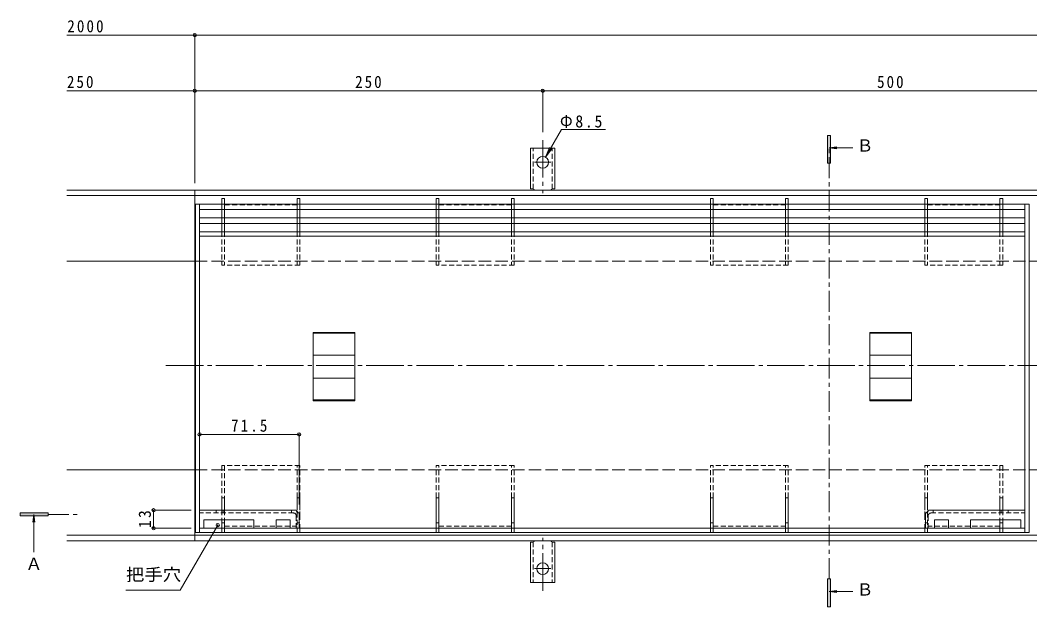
# Model space of a CAD drawing. Units: millimetres at full size, sheet at 1:3. Extents: x -1046 to 1169, y -824 to 816.
# Drawn here: x -1046 to -321, y -139 to 282 of the extents above; entities that cross this region are included whole.
import ezdxf
from ezdxf.enums import TextEntityAlignment as Align

# ---------------------------------------------------------------- set-up
doc = ezdxf.new("R2010")
doc.units = ezdxf.units.MM
doc.header["$LTSCALE"] = 3
doc.header["$PDMODE"] = 32
doc.header["$PDSIZE"] = 2.4
for name, pattern in [('CHAIN1', [8, 5, -1, 1, -1]), ('CHAIN2', [12, 9, -1, 1, -1]), ('DASHED1', [1.8, 1.2, -0.6]), ('DASHED2', [3, 2, -1]), ('DASHED3', [4, 3, -1])]:
    doc.linetypes.add(name, pattern=pattern)
for name, color, linetype, lineweight in [('4-0', 7, 'CHAIN2', 9), ('4-1', 2, 'Continuous', 9), ('4-2', 3, 'Continuous', 9), ('4-3', 4, 'Continuous', 9), ('4-4', 7, 'Continuous', 9), ('4-5', 7, 'Continuous', 9), ('4-6', 6, 'Continuous', 9), ('4-A', 6, 'Continuous', 9)]:
    doc.layers.add(name, color=color, linetype=linetype, lineweight=lineweight)
doc.styles.add('ＭＳ ゴシック', font='')
doc.styles.get('ＭＳ ゴシック').set_extended_font_data('MS Gothic')

msp = doc.modelspace()

# ---------------------------------------------------------------- linework, layer by layer
at = {"layer": '4-0'}
msp.add_line((-941.66, 34.401), (-55.359, 34.401), dxfattribs=at)
at = {"layer": '4-1', "linetype": 'CHAIN2'}
for p, q in [((-670.896, 196.348), (-670.896, 158.236)), ((-670.896, 180.401), (-676.672, 180.401)), ((-670.896, 180.401), (-665.12, 180.401)), ((-670.896, -127.547), (-670.896, -89.434)), ((-670.896, -111.599), (-676.672, -111.599)), ((-670.896, -111.599), (-665.12, -111.599))]:
    msp.add_line(p, q, dxfattribs=at)
at = {"layer": '4-1'}
for p, q in [((-679.646, 161.401), (-679.646, 190.401)), ((-662.146, 190.401), (-679.646, 190.401)), ((-662.146, 161.401), (-662.146, 190.401)), ((-920.896, 160.401), (-1012.705, 160.401)), ((-920.896, 160.401), (-71.396, 160.401)), ((-920.896, 160.401), (-920.896, -91.599)), ((-679.646, 161.401), (-678.396, 161.401)), ((-662.146, 161.401), (-663.396, 161.401)), ((-920.896, 156.401), (-1012.705, 156.401)), ((-920.896, 156.401), (-71.396, 156.401)), ((-920.896, 109.401), (-1012.705, 109.401)), ((-920.896, -40.599), (-1012.705, -40.599)), ((-920.896, -87.599), (-1012.705, -87.599)), ((-920.896, -91.599), (-1012.705, -91.599)), ((-920.896, -87.599), (-71.396, -87.599)), ((-920.896, -91.599), (-71.396, -91.599)), ((-679.646, -92.599), (-679.646, -121.599)), ((-679.646, -92.599), (-678.396, -92.599)), ((-662.146, -92.599), (-663.396, -92.599)), ((-662.146, -92.599), (-662.146, -121.599)), ((-670.896, -121.599), (-679.646, -121.599)), ((-670.896, -121.599), (-662.146, -121.599))]:
    msp.add_line(p, q, dxfattribs=at)
at = {"layer": '4-1', "linetype": 'DASHED1'}
for p, q in [((-677.646, 161.255), (-677.646, 190.401)), ((-664.146, 161.255), (-664.146, 190.401)), ((-677.646, -92.453), (-677.646, -121.599)), ((-664.146, -92.453), (-664.146, -121.599))]:
    msp.add_line(p, q, dxfattribs=at)
at = {"layer": '4-1', "linetype": 'DASHED3'}
for p, q in [((-920.896, 109.401), (-71.396, 109.401)), ((-920.896, -40.599), (-71.396, -40.599))]:
    msp.add_line(p, q, dxfattribs=at)
at = {"layer": '4-1'}
for centre in [(-670.896, 180.401), (-670.896, -111.599)]:
    msp.add_circle(centre, 4.25, dxfattribs=at)
for centre, start, end in [((-678.396, 159.401), 30.00051, 90), ((-663.396, 159.401), 90, 149.99949), ((-678.396, -90.599), 270, 329.99949), ((-663.396, -90.599), 210.00051, 270)]:
    msp.add_arc(centre, 2, start, end, dxfattribs=at)
at = {"layer": '4-2'}
for p, q in [((-920.396, 150.401), (-920.396, -85.599)), ((-917.396, 150.401), (-917.396, -85.599)), ((-324.396, -85.599), (-324.396, 150.401)), ((-321.396, 150.401), (-321.396, -85.599)), ((-917.396, 130.401), (-324.396, 130.401)), ((-917.396, 127.401), (-324.396, 127.401)), ((-835.896, 9.08), (-835.896, 57.989)), ((-805.896, 57.989), (-835.896, 57.989)), ((-805.896, 57.489), (-835.896, 57.489)), ((-805.896, 57.989), (-805.896, 9.08)), ((-435.896, 9.08), (-435.896, 57.989)), ((-405.896, 57.989), (-435.896, 57.989)), ((-405.896, 57.489), (-435.896, 57.489)), ((-405.896, 57.989), (-405.896, 9.08)), ((-805.896, 41.901), (-835.896, 41.901)), ((-405.896, 41.901), (-435.896, 41.901)), ((-805.896, 25.169), (-835.896, 25.169)), ((-405.896, 25.169), (-435.896, 25.169)), ((-805.896, 9.58), (-835.896, 9.58)), ((-805.896, 9.08), (-835.896, 9.08)), ((-405.896, 9.58), (-435.896, 9.58)), ((-405.896, 9.08), (-435.896, 9.08)), ((-321.396, -85.599), (-920.396, -85.599)), ((-917.396, -82.599), (-324.396, -82.599))]:
    msp.add_line(p, q, dxfattribs=at)
at = {"layer": '4-3'}
for p, q in [((-901.396, 154.401), (-901.396, 150.401)), ((-899.396, 154.401), (-901.396, 154.401)), ((-899.396, 154.401), (-899.396, 150.401)), ((-847.396, 154.401), (-847.396, 150.401)), ((-845.396, 154.401), (-847.396, 154.401)), ((-845.396, 154.401), (-845.396, 150.401)), ((-747.396, 154.401), (-747.396, 150.401)), ((-745.396, 154.401), (-747.396, 154.401)), ((-745.396, 154.401), (-745.396, 150.401)), ((-693.396, 154.401), (-693.396, 150.401)), ((-691.396, 154.401), (-693.396, 154.401)), ((-691.396, 154.401), (-691.396, 150.401)), ((-550.396, 154.401), (-550.396, 150.401)), ((-548.396, 154.401), (-550.396, 154.401)), ((-548.396, 154.401), (-548.396, 150.401)), ((-496.396, 154.401), (-496.396, 150.401)), ((-494.396, 154.401), (-496.396, 154.401)), ((-494.396, 154.401), (-494.396, 150.401)), ((-396.396, 154.401), (-396.396, 150.401)), ((-394.396, 154.401), (-396.396, 154.401)), ((-394.396, 154.401), (-394.396, 150.401)), ((-342.396, 154.401), (-342.396, 150.401)), ((-340.396, 154.401), (-342.396, 154.401)), ((-340.396, 154.401), (-340.396, 150.401)), ((-901.396, 146.401), (-901.396, 140.401)), ((-899.396, 146.401), (-899.396, 140.401)), ((-847.396, 146.401), (-847.396, 140.401)), ((-845.396, 146.401), (-845.396, 140.401)), ((-747.396, 146.401), (-747.396, 140.401)), ((-745.396, 146.401), (-745.396, 140.401)), ((-693.396, 146.401), (-693.396, 140.401)), ((-691.396, 146.401), (-691.396, 140.401)), ((-550.396, 146.401), (-550.396, 140.401)), ((-548.396, 146.401), (-548.396, 140.401)), ((-496.396, 146.401), (-496.396, 140.401)), ((-494.396, 146.401), (-494.396, 140.401)), ((-396.396, 146.401), (-396.396, 140.401)), ((-394.396, 146.401), (-394.396, 140.401)), ((-342.396, 146.401), (-342.396, 140.401)), ((-340.396, 146.401), (-340.396, 140.401)), ((-901.396, 136.401), (-901.396, 130.401)), ((-899.396, 136.401), (-899.396, 130.401)), ((-847.396, 136.401), (-847.396, 130.401)), ((-845.396, 136.401), (-845.396, 130.401)), ((-747.396, 136.401), (-747.396, 130.401)), ((-745.396, 136.401), (-745.396, 130.401)), ((-693.396, 136.401), (-693.396, 130.401)), ((-691.396, 136.401), (-691.396, 130.401)), ((-550.396, 136.401), (-550.396, 130.401)), ((-548.396, 136.401), (-548.396, 130.401)), ((-496.396, 136.401), (-496.396, 130.401)), ((-494.396, 136.401), (-494.396, 130.401)), ((-396.396, 136.401), (-396.396, 130.401)), ((-394.396, 136.401), (-394.396, 130.401)), ((-342.396, 136.401), (-342.396, 130.401)), ((-340.396, 136.401), (-340.396, 130.401)), ((-901.396, -60.599), (-901.396, -69.599)), ((-899.396, -60.599), (-901.396, -60.599)), ((-899.396, -60.599), (-899.396, -69.599)), ((-847.396, -60.599), (-845.396, -60.599)), ((-847.396, -69.599), (-847.396, -60.599)), ((-845.396, -69.599), (-845.396, -60.599)), ((-745.396, -60.599), (-747.396, -60.599)), ((-747.396, -82.599), (-747.396, -60.599)), ((-745.396, -82.599), (-745.396, -60.599)), ((-693.396, -60.599), (-691.396, -60.599)), ((-693.396, -82.599), (-693.396, -60.599)), ((-691.396, -82.599), (-691.396, -60.599)), ((-548.396, -60.599), (-550.396, -60.599)), ((-550.396, -82.599), (-550.396, -60.599)), ((-548.396, -82.599), (-548.396, -60.599)), ((-496.396, -60.599), (-494.396, -60.599)), ((-496.396, -82.599), (-496.396, -60.599)), ((-494.396, -82.599), (-494.396, -60.599)), ((-394.396, -60.599), (-396.396, -60.599)), ((-396.396, -69.599), (-396.396, -60.599)), ((-394.396, -69.599), (-394.396, -60.599)), ((-342.396, -60.599), (-342.396, -69.599)), ((-342.396, -60.599), (-340.396, -60.599)), ((-340.396, -60.599), (-340.396, -69.599)), ((-901.396, -76.599), (-901.396, -82.599)), ((-899.396, -78.599), (-901.396, -78.599)), ((-899.396, -76.599), (-899.396, -82.599)), ((-745.396, -78.599), (-747.396, -78.599)), ((-693.396, -78.599), (-691.396, -78.599)), ((-548.396, -78.599), (-550.396, -78.599)), ((-496.396, -78.599), (-494.396, -78.599)), ((-342.396, -76.599), (-342.396, -82.599)), ((-342.396, -78.599), (-340.396, -78.599)), ((-340.396, -76.599), (-340.396, -82.599))]:
    msp.add_line(p, q, dxfattribs=at)
at = {"layer": '4-3', "linetype": 'DASHED1'}
for p, q in [((-901.396, 150.401), (-901.396, 146.401)), ((-899.396, 150.401), (-899.396, 146.401)), ((-899.396, 149.901), (-847.396, 149.901)), ((-847.396, 150.401), (-847.396, 146.401)), ((-845.396, 150.401), (-845.396, 146.401)), ((-747.396, 150.401), (-747.396, 146.401)), ((-745.396, 150.401), (-745.396, 146.401)), ((-745.396, 149.901), (-693.396, 149.901)), ((-693.396, 150.401), (-693.396, 146.401)), ((-691.396, 150.401), (-691.396, 146.401)), ((-550.396, 150.401), (-550.396, 146.401)), ((-548.396, 150.401), (-548.396, 146.401)), ((-548.396, 149.901), (-496.396, 149.901)), ((-496.396, 150.401), (-496.396, 146.401)), ((-494.396, 150.401), (-494.396, 146.401)), ((-396.396, 150.401), (-396.396, 146.401)), ((-394.396, 150.401), (-394.396, 146.401)), ((-394.396, 149.901), (-342.396, 149.901)), ((-342.396, 150.401), (-342.396, 146.401)), ((-340.396, 150.401), (-340.396, 146.401)), ((-901.396, 140.401), (-901.396, 136.401)), ((-899.396, 140.401), (-899.396, 136.401)), ((-847.396, 140.401), (-847.396, 136.401)), ((-845.396, 140.401), (-845.396, 136.401)), ((-747.396, 140.401), (-747.396, 136.401)), ((-745.396, 140.401), (-745.396, 136.401)), ((-693.396, 140.401), (-693.396, 136.401)), ((-691.396, 140.401), (-691.396, 136.401)), ((-550.396, 140.401), (-550.396, 136.401)), ((-548.396, 140.401), (-548.396, 136.401)), ((-496.396, 140.401), (-496.396, 136.401)), ((-494.396, 140.401), (-494.396, 136.401)), ((-396.396, 140.401), (-396.396, 136.401)), ((-394.396, 140.401), (-394.396, 136.401)), ((-342.396, 140.401), (-342.396, 136.401)), ((-340.396, 140.401), (-340.396, 136.401)), ((-901.396, 130.401), (-901.396, 106.401)), ((-899.396, 130.401), (-899.396, 106.401)), ((-847.396, 130.401), (-847.396, 106.401)), ((-845.396, 130.401), (-845.396, 106.401)), ((-747.396, 130.401), (-747.396, 106.401)), ((-745.396, 130.401), (-745.396, 106.401)), ((-693.396, 130.401), (-693.396, 106.401)), ((-691.396, 130.401), (-691.396, 106.401)), ((-550.396, 130.401), (-550.396, 106.401)), ((-548.396, 130.401), (-548.396, 106.401)), ((-496.396, 130.401), (-496.396, 106.401)), ((-494.396, 130.401), (-494.396, 106.401)), ((-396.396, 130.401), (-396.396, 106.401)), ((-394.396, 130.401), (-394.396, 106.401)), ((-342.396, 130.401), (-342.396, 106.401)), ((-340.396, 130.401), (-340.396, 106.401)), ((-845.396, 106.401), (-901.396, 106.401)), ((-691.396, 106.401), (-747.396, 106.401)), ((-494.396, 106.401), (-550.396, 106.401)), ((-340.396, 106.401), (-396.396, 106.401)), ((-901.396, -37.599), (-901.396, -60.599)), ((-845.396, -37.599), (-901.396, -37.599)), ((-899.396, -37.599), (-899.396, -60.599)), ((-847.396, -60.599), (-847.396, -37.599)), ((-845.396, -60.599), (-845.396, -37.599)), ((-691.396, -37.599), (-747.396, -37.599)), ((-747.396, -60.599), (-747.396, -37.599)), ((-745.396, -60.599), (-745.396, -37.599)), ((-693.396, -60.599), (-693.396, -37.599)), ((-691.396, -60.599), (-691.396, -37.599)), ((-494.396, -37.599), (-550.396, -37.599)), ((-550.396, -60.599), (-550.396, -37.599)), ((-548.396, -60.599), (-548.396, -37.599)), ((-496.396, -60.599), (-496.396, -37.599)), ((-494.396, -60.599), (-494.396, -37.599)), ((-396.396, -37.599), (-340.396, -37.599)), ((-396.396, -60.599), (-396.396, -37.599)), ((-394.396, -60.599), (-394.396, -37.599)), ((-342.396, -37.599), (-342.396, -60.599)), ((-340.396, -37.599), (-340.396, -60.599)), ((-901.396, -69.599), (-901.396, -76.599)), ((-899.396, -69.599), (-899.396, -76.599)), ((-847.396, -85.599), (-847.396, -69.599)), ((-394.396, -85.599), (-394.396, -69.599)), ((-342.396, -69.599), (-342.396, -76.599)), ((-340.396, -69.599), (-340.396, -76.599)), ((-847.396, -78.599), (-845.396, -78.599)), ((-394.396, -78.599), (-396.396, -78.599)), ((-901.396, -82.599), (-901.396, -85.599)), ((-899.396, -81.099), (-847.396, -81.099)), ((-899.396, -82.599), (-899.396, -85.599)), ((-747.396, -85.599), (-747.396, -82.599)), ((-745.396, -85.599), (-747.396, -85.599)), ((-745.396, -81.099), (-693.396, -81.099)), ((-745.396, -85.599), (-745.396, -82.599)), ((-693.396, -85.599), (-693.396, -82.599)), ((-691.396, -85.599), (-693.396, -85.599)), ((-691.396, -85.599), (-691.396, -82.599)), ((-550.396, -85.599), (-550.396, -82.599)), ((-548.396, -85.599), (-550.396, -85.599)), ((-548.396, -81.099), (-496.396, -81.099)), ((-548.396, -85.599), (-548.396, -82.599)), ((-496.396, -85.599), (-496.396, -82.599)), ((-494.396, -85.599), (-496.396, -85.599)), ((-494.396, -85.599), (-494.396, -82.599)), ((-342.396, -81.099), (-394.396, -81.099)), ((-342.396, -82.599), (-342.396, -85.599)), ((-340.396, -82.599), (-340.396, -85.599))]:
    msp.add_line(p, q, dxfattribs=at)
at = {"layer": '4-3', "linetype": 'DASHED2'}
for p, q in [((-845.396, -85.599), (-845.396, -69.599)), ((-396.396, -85.599), (-396.396, -69.599)), ((-901.396, -85.599), (-899.396, -85.599)), ((-847.396, -85.599), (-845.396, -85.599)), ((-394.396, -85.599), (-396.396, -85.599)), ((-340.396, -85.599), (-342.396, -85.599))]:
    msp.add_line(p, q, dxfattribs=at)
at = {"layer": '4-4'}
for p, q in [((-920.896, 271.821), (-1012.705, 271.821)), ((-920.896, 272.721), (-920.896, 165.401)), ((-920.896, 271.821), (-71.396, 271.821)), ((-670.896, 232.721), (-670.896, 202.013)), ((-920.896, 231.821), (-1012.705, 231.821)), ((-920.896, 231.821), (-670.896, 231.821)), ((-670.896, 231.821), (-170.896, 231.821)), ((-845.896, -14.22), (-845.896, -65.599)), ((-917.396, -15.12), (-845.896, -15.12)), ((-951.376, -69.599), (-923.396, -69.599)), ((-950.476, -82.599), (-950.476, -69.599)), ((-951.376, -82.599), (-923.396, -82.599))]:
    msp.add_line(p, q, dxfattribs=at)
for p in [(-920.896, 271.821), (-920.896, 231.821), (-670.896, 231.821), (-917.396, -15.12), (-845.896, -15.12), (-950.476, -69.599), (-950.476, -82.599)]:
    msp.add_point(p, dxfattribs=at)
at = {"layer": '4-5', "color": 4}
for p, q in [((-466.146, 179.68), (-466.146, 199.68)), ((-465.146, 190.709), (-459.541, 191.447)), ((-465.146, 190.709), (-459.541, 189.971)), ((-465.146, 190.709), (-447.931, 190.709)), ((-1046.289, -71.599), (-1046.289, -73.599)), ((-1026.289, -71.599), (-1046.289, -71.599)), ((-1026.289, -73.599), (-1026.289, -71.599)), ((-1046.289, -73.599), (-1026.289, -73.599)), ((-1036.523, -72.599), (-1037.258, -78.185)), ((-1036.523, -72.599), (-1035.787, -78.185)), ((-1036.523, -72.599), (-1036.523, -99.827)), ((-466.146, -139.009), (-466.146, -119.009)), ((-465.146, -127.932), (-459.541, -127.194)), ((-465.146, -127.932), (-459.541, -128.67)), ((-465.146, -127.932), (-447.931, -127.932))]:
    msp.add_line(p, q, dxfattribs=at)
at = {"layer": '4-5'}
for q in [(-665.901, 191.01), (-664.205, 190.032)]:
    msp.add_line((-668.771, 184.081), q, dxfattribs=at)
at = {"layer": '4-5', "color": 4, "linetype": 'CHAIN1'}
for p, q in [((-465.146, -119.009), (-465.146, 190.709)), ((-1026.289, -72.599), (-1003.097, -72.599))]:
    msp.add_line(p, q, dxfattribs=at)
at = {"layer": '4-5'}
for points in [[(-668.771, 184.081), (-657.297, 203.955), (-625.87, 203.955)], [(-970.29, -127.019), (-931.29, -127.019), (-904.304, -80.278)]]:
    msp.add_lwpolyline(points, dxfattribs=at)
at = {"layer": '4-5', "color": 4}
for points in [[(-466.146, 199.68), (-464.146, 199.68), (-464.146, 179.68), (-466.146, 179.68)], [(-466.146, -119.009), (-464.146, -119.009), (-464.146, -139.009), (-466.146, -139.009)]]:
    msp.add_lwpolyline(points, dxfattribs=at)
at = {"layer": '4-5'}
msp.add_point((-904.304, -80.278), dxfattribs=at)
at = {"layer": '4-5', "color": 4}
for points in [[(-466.146, 199.68), (-466.146, 179.68), (-464.146, 199.68), (-464.146, 179.68)], [(-1026.289, -71.599), (-1026.289, -73.599), (-1046.289, -71.599), (-1046.289, -73.599)], [(-466.146, -119.009), (-466.146, -139.009), (-464.146, -119.009), (-464.146, -139.009)]]:
    msp.add_solid(points, dxfattribs=at)
at = {"layer": '4-6'}
for p, q in [((-917.396, -82.599), (-917.396, -69.599)), ((-848.036, -69.599), (-917.396, -69.599)), ((-845.896, -71.599), (-845.896, -82.599)), ((-395.896, -71.599), (-395.896, -82.599)), ((-393.757, -69.599), (-324.396, -69.599)), ((-324.396, -82.599), (-324.396, -69.599)), ((-878.396, -76.599), (-914.396, -76.599)), ((-878.396, -76.599), (-878.396, -82.599)), ((-862.396, -76.599), (-862.396, -82.599)), ((-862.396, -76.599), (-852.396, -76.599)), ((-852.396, -76.599), (-852.396, -82.599)), ((-389.396, -76.599), (-389.396, -82.599)), ((-379.396, -76.599), (-389.396, -76.599)), ((-379.396, -76.599), (-379.396, -82.599)), ((-363.396, -76.599), (-327.396, -76.599)), ((-363.396, -76.599), (-363.396, -82.599)), ((-862.396, -82.599), (-878.396, -82.599)), ((-845.896, -82.599), (-852.396, -82.599)), ((-395.896, -82.599), (-389.396, -82.599)), ((-379.396, -82.599), (-363.396, -82.599))]:
    msp.add_line(p, q, dxfattribs=at)
at = {"layer": '4-6', "linetype": 'DASHED1'}
for p, q in [((-849.896, -71.599), (-917.396, -71.599)), ((-905.396, -71.599), (-905.396, -69.599)), ((-900.396, -71.599), (-900.396, -69.599)), ((-851.396, -71.599), (-851.396, -69.599)), ((-391.896, -71.599), (-324.396, -71.599)), ((-390.396, -71.599), (-390.396, -69.599)), ((-341.396, -71.599), (-341.396, -69.599)), ((-336.396, -71.599), (-336.396, -69.599)), ((-847.896, -73.599), (-847.896, -82.599)), ((-393.896, -73.599), (-393.896, -82.599))]:
    msp.add_line(p, q, dxfattribs=at)
at = {"layer": '4-6'}
for points in [[(-914.396, -76.599), (-914.396, -82.599), (-917.396, -82.599)], [(-327.396, -76.599), (-327.396, -82.599), (-324.396, -82.599)]]:
    msp.add_lwpolyline(points, dxfattribs=at)
at = {"layer": '4-6', "linetype": 'DASHED1'}
for centre, start, end in [((-849.896, -73.599), 0, 90), ((-391.896, -73.599), 90, 180)]:
    msp.add_arc(centre, 2, start, end, dxfattribs=at)
at = {"layer": '4-6'}
for centre, radius, start, end in [((-845.773, -69.323), 2.28, 186.96237, 266.89547), ((-849.896, -73.599), 4, 31.94537, 60.13994), ((-396.02, -69.323), 2.28, 273.10453, 353.03763), ((-391.896, -73.599), 4, 119.86006, 148.05463)]:
    msp.add_arc(centre, radius, start, end, dxfattribs=at)
at = {"layer": '4-A'}
for p, q in [((-920.396, 150.401), (-321.396, 150.401)), ((-917.396, 146.401), (-324.396, 146.401)), ((-917.396, 140.401), (-324.396, 140.401)), ((-917.396, 136.401), (-324.396, 136.401))]:
    msp.add_line(p, q, dxfattribs=at)

# ---------------------------------------------------------------- texts
at = {"layer": '4-4', "color": 2, "char_height": 8.798, "attachment_point": 7, "style": 'ＭＳ ゴシック'}
for s, insert in [('\\T1.28;\\W0.9;2000', (-1012.441, 273.621)), ('\\T1.27;\\W0.9;250', (-1012.705, 233.621)), ('\\T1.27;\\W0.9;250', (-805.646, 233.621)), ('\\T1.27;\\W0.9;500', (-430.646, 233.621)), ('\\T1.28;\\W0.9;71.5', (-894.771, -13.32))]:
    msp.add_mtext(s, dxfattribs=dict(at, insert=insert))
at = {"layer": '4-4', "color": 2, "insert": (-952.276, -82.474), "char_height": 8.798, "attachment_point": 7, "rotation": 90, "style": 'ＭＳ ゴシック'}
msp.add_mtext('\\T1.27;\\W0.95;13', dxfattribs=at)
at = {"layer": '4-5', "color": 2, "style": 'ＭＳ ゴシック'}
for s, p in [('Ｂ', (-445.311, 185.411)), ('Ａ', (-1042.444, -115.107)), ('Ｂ', (-445.311, -133.582))]:
    msp.add_text(s, height=8.798, dxfattribs=at).set_placement(p, align=Align.BOTTOM_LEFT)
at = {"layer": '4-5', "color": 2, "style": 'ＭＳ ゴシック', "width": 1.1}
msp.add_text('把手穴', height=8.798, dxfattribs=at).set_placement((-970.29, -122.909), align=Align.BOTTOM_LEFT)
at = {"layer": '4-5', "color": 2, "insert": (-658.49, 205.1), "char_height": 8.798, "attachment_point": 7, "style": 'ＭＳ ゴシック'}
msp.add_mtext('\\T1.21;\\W0.95;Φ8.5', dxfattribs=at)

doc.saveas('drawing.dxf')
